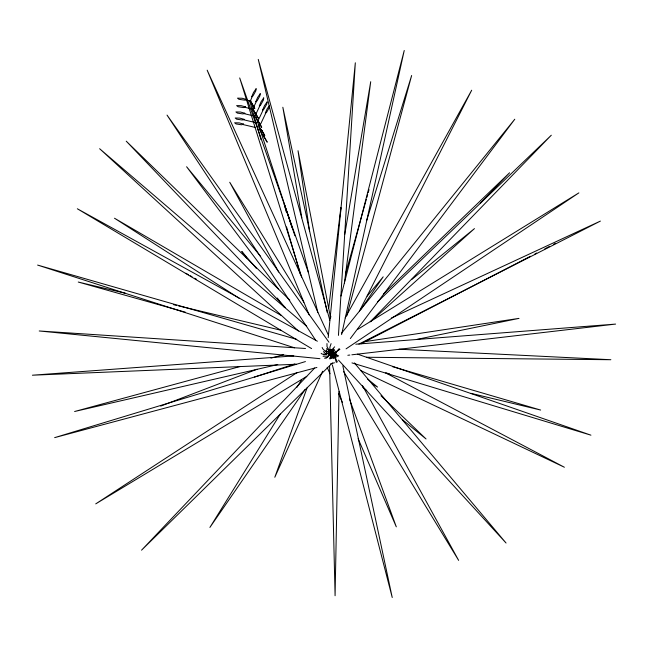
<?xml version="1.0" encoding="UTF-8"?>
<svg xmlns="http://www.w3.org/2000/svg" width="648" height="648" viewBox="0 0 648 648"><rect width="100%" height="100%" fill="white"/><g stroke="black" fill="none" stroke-linecap="round" stroke-linejoin="round"><path stroke-width="0.97" d="M339.026 391.465L335.081 595.739L329.597 366.225M335.04 358.117L335.259 354.44M340.362 215.63L340.864 207.562L328.73 307.93M338.45 335.405L355.323 62.791L328.204 337.689M344.404 283.006L370.713 81.705L344.752 234.422M269.617 105.843L269.438 107.212L266.684 112.185L265.259 113.214L267.13 108.872L269.195 105.908M326.973 343.553L327.021 346.704L329.889 351.483M326.56 349.839L326.43 353.549M330.504 318.257L330.845 316.264M331.169 356.748L330.99 349.418M333.339 348.932L332.189 353.006L330.472 355.809M341.601 334.635L404.239 50.487L341.002 296.055M334.19 357.971L335.154 354.254M331.42 355.388L332.076 349.394M329.646 352.318L329.087 354.391L326.916 357.631L324.478 358.19M346.777 315.868L411.642 75.5L366.736 220.296M345.425 274.266L366.323 199.373M366.865 197.429L367.675 194.513M368.218 192.569L369.036 189.645M307.047 387.941L274.809 477.26L322.647 371.231M334.328 349.329L332.562 353.176L330.148 355.477M250.484 100.659L252.356 96.333M252.971 108.694L256.47 101.274M255.142 115.725L259.978 105.486M257.232 122.456L263.331 109.528M258.868 127.753L265.972 112.703M331.088 343.634L329.881 347.19L330.026 351.192M359.486 310.967L471.687 90.218L345.157 317.925M336.093 353.759L333.21 358.571M280.268 414.096L209.895 527.432L305.159 389.408M296.792 387.48L301.587 379.752M360.855 309.371L383.187 276.826L367.157 296.152M261.014 139.685L249.666 100.926L249.974 100.489L250.752 100.95L292.086 227.553M249.666 100.926L250.452 101.388L250.752 100.95M330.521 351.37L334.635 346.834M339.244 348.543L336.506 351.653L333.437 353.403M350.325 338.564L514.779 119.224L341.674 333.064M335.162 355.104L332.521 358.077M314.636 368.056L141.548 550.176L332.432 362.961M480.241 203.383L509.571 172.773L383.503 293.933M370.219 321.805L551.31 135.213L377.525 301.887M339.9 349.337L334.854 352.747M370.818 321.473L474.458 228.606L411.553 279.62M329.306 352.31L327.661 353.695L323.838 354.788M336.166 355.031L329.897 358.992M329.484 352.018L325.839 354.132L322.234 354.156L321.149 353.33M346.073 348.859L578.866 192.877L357.591 329.443M297.311 372.406L95.726 503.877L306.788 376.375M360.96 343.861L530.445 256.276M534.932 253.959L536.722 253.028M544.798 248.856L549.277 246.54M553.765 244.223L555.555 243.3M358.895 344.08L600.396 221.09L391.327 318.055M334.781 355.865L329.306 358.166M336.263 352.083L330.674 353.298M160.704 406.102L257.037 369.255M325.952 358.109L328.463 356.449L329.314 354.691L329.581 350.6L331.938 356.149M328.455 350.398L330.48 349.701M254.502 377.055L294.921 363.941M305.435 361.568L54.643 437.635L316.904 367.465M330.772 351.815L334.903 350.851M239.695 366.638L74.601 411.504L277.781 364.541M270.953 358.142L283.654 354.691M330.553 363.82L334.457 362.775M327.143 356.076L323.085 356.279M417.029 339.366L519.008 318.379L364.508 341.699M336.344 352.836L332.286 353.233M347.846 355.274L349.847 355.039M351.856 354.804L615.6 324.089L355.809 344.209M293.771 355.906L32.4 375.208L296.314 364.241M329.225 351.815L325.029 351.41M336.336 356.044L328.779 355.477M366.428 357.259L610.861 359.721L399.103 349.215M329.581 351.686C326.649 351.832 323.052 350.536 322.145 347.474M305.516 348.494L39.22 330.974L319.942 358.676M244.596 107.252L252.283 109.058M243.859 113.594L254.462 116.089M243.146 119.669L256.543 122.82M242.587 124.448L255.255 127.437M125.453 293.269L78.254 282.042L185.369 312.19M173.64 304.722L176.588 305.427M178.556 305.897L280.827 330.213M335.567 356.918L334.87 355.922L328.892 354.464M386.378 373.037L389.327 373.75M470.885 393.32L540.651 410.054L392.405 366.63M245.471 99.808L249.796 101.023M296.744 339.382L37.6 265.072L294.573 347.806M351.969 362.896L590.936 435.173L357.591 354.164M338.637 355.865L335.664 354.383L332.918 351.864M361.058 370.705L564.392 467.249L385.609 372.859M317.366 341.221L77.331 208.769L311.591 348.592M185.846 273.286L188.495 274.768M190.261 275.756L192.019 276.745M194.667 278.227L196.433 279.215M372.308 384.094L377.565 387.067L367.44 378.934M281.443 315.6L114.493 218.222L239.517 298.477M337.932 356.667L334.02 353.063M332.821 353.662L334.004 354.399M326.543 354.302L323.393 351.621M336.369 357.178L331.63 353.63M329.508 351.37L326.665 348.494M362.815 387.407L366.719 390.59M402.627 419.864L426.044 438.955L381 395.758M306.698 326.284L99.622 148.708L298.445 331.015M289.834 300.146L126.23 141.167L285.387 307.63M337.381 361.989L334.886 356.902M332.238 353.014L334.87 355.922M338.523 360.118L506.064 543.032L354.375 362.904M256.308 268.288L241.769 251.489L246.661 257.904M260.674 256.446L186.6 166.739L278.284 288.862M277.271 298.007L284.618 307.63M328.957 342.241L167.022 115.093L315.511 339.989M328.649 351.135L331.889 356.279M336.328 362.564L334.757 356.756M250.452 101.388L251.87 103.575M252.939 109.423L255.612 113.756M255.644 117.312L258.803 122.44M258.236 124.87L261.857 130.75M259.338 129.284L264.263 137.295M303.839 302.243L229.732 182.258L278.664 272.022M343.651 371.563L458.638 560.374L362.394 385.455M330.245 352.625L330.95 353.816M328.423 335.227L207.166 70.178L309.153 314.879M329.978 352.439L331.509 358.044M327.175 367.246L329.986 373.742M338.426 393.231L342.444 402.505M358.117 438.696L396.301 526.848L349.434 398.957M308.432 272.565L239.695 77.93L301.612 277.085M294.913 235.791L284.229 204.217L286.278 212.026M286.529 226.905L300.429 274.388M329.791 320.201L258.252 59.381L317.812 312.49M332.327 364.848L392.234 597.513L342.833 365.837M327.216 312.474L282.836 107.26L301.838 217.833M330.431 317.261L298.023 150.692L309.493 230.842M256.09 88.792L255.822 90.842L253.068 95.823L251.643 96.844L253.506 92.502L256.09 88.792M260.204 93.741L259.929 95.791L257.183 100.764L255.758 101.793L257.621 97.451L260.204 93.741M263.712 97.953L263.436 100.003L260.69 104.976L259.257 106.005L261.128 101.663L263.712 97.953M267.065 101.987L266.798 104.036L264.044 109.01L262.618 110.038L264.489 105.697L267.065 101.987M254.737 108.354L251.278 102.319L254.737 108.354M258.479 118.535L255.02 112.501L258.479 118.535M261.671 127.211L258.212 121.184L261.671 127.211M264.724 135.521L261.266 129.495L264.724 135.521M267.13 142.066L263.671 136.04L267.13 142.066M246.443 99.476L244.499 100.14L238.966 99.314L237.492 98.14L242.109 98.245L246.443 99.476M245.568 106.92L243.632 107.584L238.1 106.758L236.617 105.584L241.234 105.689L245.568 106.92M244.823 113.262L242.887 113.927L237.354 113.1L235.88 111.926L240.497 112.031L244.823 113.262M244.118 119.337L242.174 120.002L236.642 119.175L235.167 118.001L239.784 118.106L244.118 119.337M243.551 124.116L241.615 124.781L236.083 123.954L234.608 122.78L239.225 122.885L243.551 124.116"/></g></svg>
